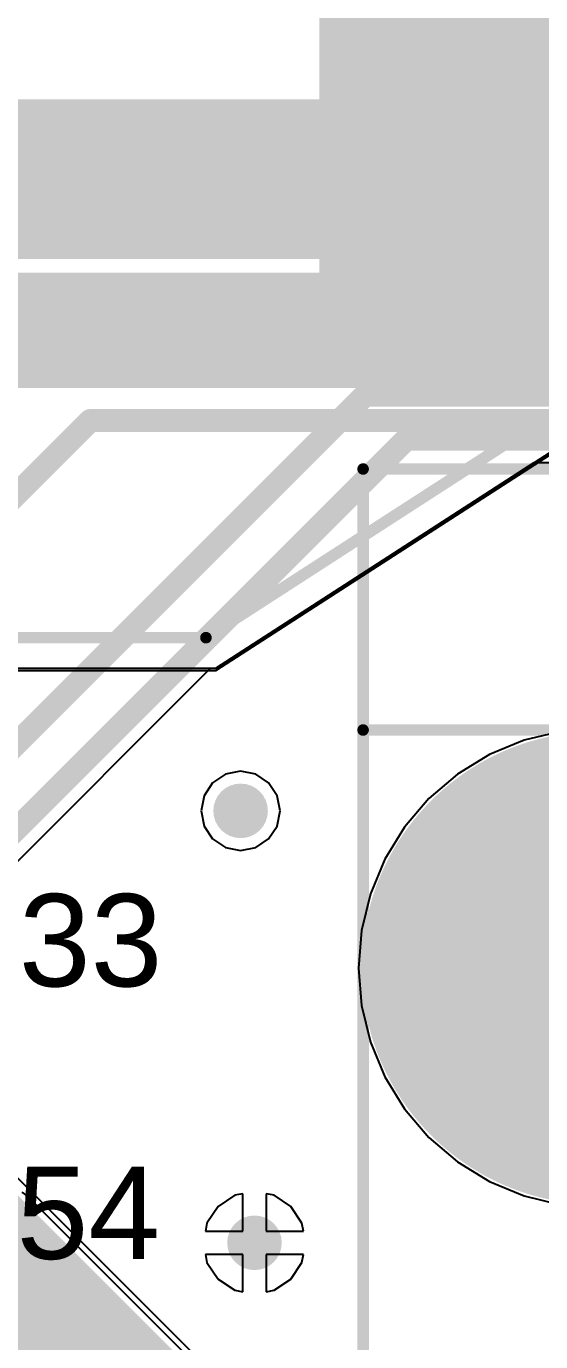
# Model space of a CAD drawing. Header units: millimetres. Extents: x -0.25 to 4.68, y -0.29 to 2.93.
# Drawn here: x 1.38 to 1.603, y 1.899 to 2.469 of the extents above; entities that cross this region are included whole.
import ezdxf

# ---------------------------------------------------------------- set-up
doc = ezdxf.new("R2010")
doc.units = ezdxf.units.MM
doc.header["$MEASUREMENT"] = 0
for name, color, linetype in [('BottomLayer', 5, 'Continuous'), ('BottomSolder', 6, 'Continuous'), ('Mechanical1', 6, 'Continuous'), ('MultiLayer', 9, 'Continuous'), ('PadHoleLayer', 156, 'Continuous'), ('TopLayer', 1, 'Continuous'), ('TopOverlay', 2, 'Continuous'), ('TopPaste', 8, 'Continuous'), ('TopSolder', 216, 'Continuous'), ('ViaHoleLayer', 16, 'Continuous')]:
    doc.layers.add(name, color=color, linetype=linetype)
doc.styles.add('Arial', font='', dxfattribs={"height": 0.2})
doc.styles.get('Arial').set_extended_font_data('Arial')

# ---------------------------------------------------------------- blocks, each defined once
blk = doc.blocks.new('ZIO_101954_12')
at = {"layer": 'TopOverlay', "const_width": 0.005}
for points in [[(-0.719, 0.057), (0.719, 0.057)], [(-0.719, -1.74), (-0.719, 0.057)]]:
    blk.add_lwpolyline(points, dxfattribs=at)
at = {"layer": 'TopOverlay', "const_width": 0.0025}
blk.add_lwpolyline([(-0.72025, 0.057, 1), (-0.71775, 0.057, 1)], format="xyb", close=True, dxfattribs=at)
blk.add_lwpolyline([(-0.72025, 0.057, 1), (-0.71775, 0.057, 1)], format="xyb", close=True, dxfattribs=at)
blk = doc.blocks.new('ZIO_101954_112')
at = {"layer": 'Mechanical1', "const_width": 0.005}
for points in [[(-0.719, -1.74), (-0.719, 0.057)], [(-0.719, 0.057), (0.719, 0.057)]]:
    blk.add_lwpolyline(points, dxfattribs=at)
at = {"layer": 'Mechanical1', "const_width": 0.0025}
blk.add_lwpolyline([(-0.72025, 0.057, 1), (-0.71775, 0.057, 1)], format="xyb", close=True, dxfattribs=at)
blk.add_lwpolyline([(-0.72025, 0.057, 1), (-0.71775, 0.057, 1)], format="xyb", close=True, dxfattribs=at)
blk = doc.blocks.new('SSL0804T_220M_N_116')
at = {"layer": 'TopLayer'}
for points in [[(-0.26004, 0.05492), (-0.14508, 0.05492), (-0.14508, -0.05492), (-0.26004, -0.05492)], [(0.14508, 0.05492), (0.26004, 0.05492), (0.26004, -0.05492), (0.14508, -0.05492)]]:
    blk.add_hatch(color=1, dxfattribs=at).paths.add_polyline_path(points)
at = {"layer": 'TopPaste'}
for points in [[(-0.26004, 0.05492), (-0.14508, 0.05492), (-0.14508, -0.05492), (-0.26004, -0.05492)], [(0.14508, 0.05492), (0.26004, 0.05492), (0.26004, -0.05492), (0.14508, -0.05492)]]:
    blk.add_hatch(color=8, dxfattribs=at).paths.add_polyline_path(points)
at = {"layer": 'TopSolder'}
for points in [[(-0.26404, 0.05892), (-0.14108, 0.05892), (-0.14108, -0.05892), (-0.26404, -0.05892)], [(0.14108, 0.05892), (0.26404, 0.05892), (0.26404, -0.05892), (0.14108, -0.05892)]]:
    blk.add_hatch(color=216, dxfattribs=at).paths.add_polyline_path(points)
at = {"layer": 'TopOverlay', "const_width": 0.005}
for points in [[(-0.065, 0.18504), (-0.24684, 0.06747)], [(0.065, 0.18504), (-0.065, 0.18504)], [(0.24684, 0.06747), (0.065, 0.18504)], [(-0.065, -0.18504), (-0.24684, -0.06747)], [(0.24684, -0.06747), (0.065, -0.18504)], [(0.065, -0.18504), (-0.065, -0.18504)]]:
    blk.add_lwpolyline(points, dxfattribs=at)
at = {"layer": 'TopOverlay', "const_width": 0.0025}
for points in [[(-0.06625, 0.18504, 1), (-0.06375, 0.18504, 1)], [(-0.06625, 0.18504, 1), (-0.06375, 0.18504, 1)], [(0.06375, 0.18504, 1), (0.06625, 0.18504, 1)], [(0.06375, 0.18504, 1), (0.06625, 0.18504, 1)], [(-0.24809, 0.06747, 1), (-0.24559, 0.06747, 1)], [(0.24559, 0.06747, 1), (0.24809, 0.06747, 1)], [(-0.24809, -0.06747, 1), (-0.24559, -0.06747, 1)], [(0.24559, -0.06747, 1), (0.24809, -0.06747, 1)], [(-0.06625, -0.18504, 1), (-0.06375, -0.18504, 1)], [(-0.06625, -0.18504, 1), (-0.06375, -0.18504, 1)], [(0.06375, -0.18504, 1), (0.06625, -0.18504, 1)], [(0.06375, -0.18504, 1), (0.06625, -0.18504, 1)]]:
    blk.add_lwpolyline(points, format="xyb", close=True, dxfattribs=at)

msp = doc.modelspace()

# ---------------------------------------------------------------- hatches: boundary and pattern name
at = {"layer": 'BottomLayer'}
msp.add_hatch(color=5, dxfattribs=at).paths.add_polyline_path([(1.18282, 2.36795), (2.063, 2.36795), (2.063, 2.437), (1.18282, 2.437)])
h = msp.add_hatch(color=5, dxfattribs=at)
edge = h.paths.add_edge_path()
edge.add_arc((1.62782, 2.06095), 0.09843, 0, 360)
h = msp.add_hatch(color=5, dxfattribs=at)
edge = h.paths.add_edge_path()
edge.add_arc((1.473, 2.129), 0.01181, 0, 360)
h = msp.add_hatch(color=5, dxfattribs=at)
edge = h.paths.add_edge_path()
edge.add_arc((1.479, 1.942), 0.01181, 0, 360)
at = {"layer": 'BottomSolder'}
h = msp.add_hatch(color=6, dxfattribs=at)
edge = h.paths.add_edge_path()
edge.add_arc((1.62782, 2.06095), 0.10243, 0, 360)
h = msp.add_hatch(color=6, dxfattribs=at)
edge = h.paths.add_edge_path()
edge.add_arc((1.473, 2.129), 0.00591, 0, 360)
h = msp.add_hatch(color=6, dxfattribs=at)
edge = h.paths.add_edge_path()
edge.add_arc((1.479, 1.942), 0.00591, 0, 360)
at = {"layer": 'MultiLayer'}
h = msp.add_hatch(color=9, dxfattribs=at)
edge = h.paths.add_edge_path()
edge.add_arc((1.62782, 2.06095), 0.09843, 0, 360)
at = {"layer": 'PadHoleLayer'}
h = msp.add_hatch(color=156, dxfattribs=at)
edge = h.paths.add_edge_path()
edge.add_arc((1.62782, 2.06095), 0.06102, 0, 360)
at = {"layer": 'TopLayer'}
msp.add_hatch(color=1, dxfattribs=at).paths.add_polyline_path([(1.507, 2.335), (1.764, 2.335), (1.764, 2.492), (1.507, 2.492)])
h = msp.add_hatch(color=1, dxfattribs=at)
edge = h.paths.add_edge_path()
edge.add_arc((1.62782, 2.06095), 0.09843, 0, 360)
h = msp.add_hatch(color=1, dxfattribs=at)
edge = h.paths.add_edge_path()
edge.add_arc((1.473, 2.129), 0.01181, 0, 360)
h = msp.add_hatch(color=1, dxfattribs=at)
edge = h.paths.add_edge_path()
edge.add_arc((1.479, 1.942), 0.01181, 0, 360)
at = {"layer": 'TopSolder'}
h = msp.add_hatch(color=216, dxfattribs=at)
edge = h.paths.add_edge_path()
edge.add_arc((1.62782, 2.06095), 0.10243, 0, 360)
h = msp.add_hatch(color=216, dxfattribs=at)
edge = h.paths.add_edge_path()
edge.add_arc((1.473, 2.129), 0.00591, 0, 360)
h = msp.add_hatch(color=216, dxfattribs=at)
edge = h.paths.add_edge_path()
edge.add_arc((1.479, 1.942), 0.00591, 0, 360)
at = {"layer": 'ViaHoleLayer'}
h = msp.add_hatch(color=16, dxfattribs=at)
edge = h.paths.add_edge_path()
edge.add_arc((1.473, 2.129), 0.00591, 0, 360)
h = msp.add_hatch(color=16, dxfattribs=at)
edge = h.paths.add_edge_path()
edge.add_arc((1.479, 1.942), 0.00591, 0, 360)

# ---------------------------------------------------------------- linework, layer by layer
at = {"layer": 'BottomLayer'}
for p, q in [((1.46229, 2.19071), (1.66846, 2.32402)), ((1.46229, 2.19071), (1.6, 2.27975)), ((1.6, 2.27975), (1.81108, 2.27975)), ((1.30947, 2.04018), (1.46001, 2.19071)), ((1.32523, 2.19071), (1.46229, 2.19071)), ((1.46001, 2.19071), (1.46229, 2.19071)), ((1.59576, 2.15962), (1.58072, 2.15339)), ((1.61159, 2.16342), (1.59576, 2.15962)), ((1.58072, 2.15339), (1.56684, 2.14488)), ((1.46644, 2.14484), (1.46088, 2.14112)), ((1.473, 2.14614), (1.46644, 2.14484)), ((1.47956, 2.14484), (1.473, 2.14614)), ((1.48512, 2.14112), (1.47956, 2.14484)), ((1.56684, 2.14488), (1.55446, 2.13431)), ((1.45716, 2.13556), (1.45586, 2.129)), ((1.46088, 2.14112), (1.45716, 2.13556)), ((1.48884, 2.13556), (1.48512, 2.14112)), ((1.49014, 2.129), (1.48884, 2.13556)), ((1.55446, 2.13431), (1.54389, 2.12193)), ((1.45586, 2.129), (1.45716, 2.12244)), ((1.48884, 2.12244), (1.49014, 2.129)), ((1.45716, 2.12244), (1.46088, 2.11688)), ((1.48512, 2.11688), (1.48884, 2.12244)), ((1.54389, 2.12193), (1.53539, 2.10805)), ((1.46088, 2.11688), (1.46644, 2.11316)), ((1.46644, 2.11316), (1.473, 2.11186)), ((1.473, 2.11186), (1.47956, 2.11316)), ((1.47956, 2.11316), (1.48512, 2.11688)), ((1.53539, 2.10805), (1.52916, 2.09301)), ((1.52916, 2.09301), (1.52535, 2.07718)), ((1.52535, 2.07718), (1.52408, 2.06095)), ((1.52408, 2.06095), (1.52535, 2.04472)), ((1.52535, 2.04472), (1.52916, 2.02889)), ((1.52916, 2.02889), (1.53539, 2.01385)), ((1.5894, 1.75717), (1.32123, 2.02533)), ((1.53539, 2.01385), (1.54389, 1.99997)), ((1.54389, 1.99997), (1.55446, 1.98759)), ((1.55446, 1.98759), (1.56684, 1.97702)), ((1.56684, 1.97702), (1.58072, 1.96851)), ((1.58072, 1.96851), (1.59576, 1.96228)), ((1.47049, 1.96255), (1.46328, 1.95772)), ((1.474, 1.96324), (1.47049, 1.96255)), ((1.474, 1.947), (1.474, 1.96324)), ((1.48751, 1.96255), (1.484, 1.96324)), ((1.484, 1.96324), (1.484, 1.947)), ((1.49472, 1.95772), (1.48751, 1.96255)), ((1.59576, 1.96228), (1.61159, 1.95848)), ((1.46328, 1.95772), (1.45845, 1.95051)), ((1.49955, 1.95051), (1.49472, 1.95772)), ((1.45845, 1.95051), (1.45776, 1.947)), ((1.50024, 1.947), (1.49955, 1.95051)), ((1.45776, 1.947), (1.474, 1.947)), ((1.484, 1.947), (1.50024, 1.947)), ((1.474, 1.937), (1.45776, 1.937)), ((1.45776, 1.937), (1.45845, 1.93349)), ((1.474, 1.92076), (1.474, 1.937)), ((1.50024, 1.937), (1.484, 1.937)), ((1.484, 1.937), (1.484, 1.92076)), ((1.49955, 1.93349), (1.50024, 1.937)), ((1.45845, 1.93349), (1.46328, 1.92628)), ((1.49472, 1.92628), (1.49955, 1.93349)), ((1.46328, 1.92628), (1.47049, 1.92145)), ((1.48751, 1.92145), (1.49472, 1.92628)), ((1.47049, 1.92145), (1.474, 1.92076)), ((1.484, 1.92076), (1.48751, 1.92145))]:
    msp.add_line(p, q, dxfattribs=at)
for points, const_width in [([(1.2563, 2.34195), (2.29995, 2.34195)], 0.04), ([(1.28982, 2.07195), (1.52682, 2.30895)], 0.01), ([(1.52682, 2.30895), (2.17805, 2.30895)], 0.01), ([(1.30182, 2.04695), (1.54482, 2.28995)], 0.01), ([(1.54482, 2.28995), (2.08914, 2.28995)], 0.01), ([(1.29582, 2.00795), (1.568, 1.73577)], 0.05)]:
    msp.add_lwpolyline(points, dxfattribs=dict(at, const_width=const_width))
at = {"layer": 'BottomLayer', "const_width": 0.005}
for points in [[(1.52432, 2.30895, 1), (1.52932, 2.30895, 1)], [(1.52432, 2.30895, 1), (1.52932, 2.30895, 1)], [(1.54232, 2.28995, 1), (1.54732, 2.28995, 1)], [(1.54232, 2.28995, 1), (1.54732, 2.28995, 1)]]:
    msp.add_lwpolyline(points, format="xyb", close=True, dxfattribs=at)
at = {"layer": 'TopLayer'}
for p, q in [((1.46229, 2.18971), (1.66846, 2.32302)), ((1.46229, 2.18971), (1.61392, 2.28775)), ((1.32523, 2.18971), (1.46229, 2.18971)), ((1.36972, 2.18971), (1.46229, 2.18971)), ((1.59576, 2.15962), (1.58072, 2.15339)), ((1.61159, 2.16342), (1.59576, 2.15962)), ((1.58072, 2.15339), (1.56684, 2.14488)), ((1.46644, 2.14484), (1.46088, 2.14112)), ((1.473, 2.14614), (1.46644, 2.14484)), ((1.47956, 2.14484), (1.473, 2.14614)), ((1.48512, 2.14112), (1.47956, 2.14484)), ((1.56684, 2.14488), (1.55446, 2.13431)), ((1.45716, 2.13556), (1.45586, 2.129)), ((1.46088, 2.14112), (1.45716, 2.13556)), ((1.48884, 2.13556), (1.48512, 2.14112)), ((1.49014, 2.129), (1.48884, 2.13556)), ((1.55446, 2.13431), (1.54389, 2.12193)), ((1.45586, 2.129), (1.45716, 2.12244)), ((1.48884, 2.12244), (1.49014, 2.129)), ((1.45716, 2.12244), (1.46088, 2.11688)), ((1.48512, 2.11688), (1.48884, 2.12244)), ((1.54389, 2.12193), (1.53539, 2.10805)), ((1.46088, 2.11688), (1.46644, 2.11316)), ((1.46644, 2.11316), (1.473, 2.11186)), ((1.473, 2.11186), (1.47956, 2.11316)), ((1.47956, 2.11316), (1.48512, 2.11688)), ((1.53539, 2.10805), (1.52916, 2.09301)), ((1.52916, 2.09301), (1.52535, 2.07718)), ((1.52535, 2.07718), (1.52408, 2.06095)), ((1.52408, 2.06095), (1.52535, 2.04472)), ((1.52535, 2.04472), (1.52916, 2.02889)), ((1.52916, 2.02889), (1.53539, 2.01385)), ((1.53539, 2.01385), (1.54389, 1.99997)), ((1.54389, 1.99997), (1.55446, 1.98759)), ((1.55446, 1.98759), (1.56684, 1.97702)), ((1.56684, 1.97702), (1.58072, 1.96851)), ((1.58072, 1.96851), (1.59576, 1.96228)), ((1.38054, 1.96254), (1.37846, 1.96392)), ((1.48076, 1.86231), (1.38054, 1.96254)), ((1.47049, 1.96255), (1.46328, 1.95772)), ((1.474, 1.96324), (1.47049, 1.96255)), ((1.474, 1.947), (1.474, 1.96324)), ((1.48751, 1.96255), (1.484, 1.96324)), ((1.484, 1.96324), (1.484, 1.947)), ((1.49472, 1.95772), (1.48751, 1.96255)), ((1.59576, 1.96228), (1.61159, 1.95848)), ((1.46328, 1.95772), (1.45845, 1.95051)), ((1.49955, 1.95051), (1.49472, 1.95772)), ((1.45845, 1.95051), (1.45776, 1.947)), ((1.50024, 1.947), (1.49955, 1.95051)), ((1.45776, 1.947), (1.474, 1.947)), ((1.484, 1.947), (1.50024, 1.947)), ((1.474, 1.937), (1.45776, 1.937)), ((1.45776, 1.937), (1.45845, 1.93349)), ((1.474, 1.92076), (1.474, 1.937)), ((1.50024, 1.937), (1.484, 1.937)), ((1.484, 1.937), (1.484, 1.92076)), ((1.49955, 1.93349), (1.50024, 1.937)), ((1.45845, 1.93349), (1.46328, 1.92628)), ((1.49472, 1.92628), (1.49955, 1.93349)), ((1.46328, 1.92628), (1.47049, 1.92145)), ((1.48751, 1.92145), (1.49472, 1.92628)), ((1.47049, 1.92145), (1.474, 1.92076)), ((1.484, 1.92076), (1.48751, 1.92145))]:
    msp.add_line(p, q, dxfattribs=at)
for points, const_width in [([(1.316, 2.317), (1.737, 2.317)], 0.01), ([(1.35282, 2.24282), (1.40795, 2.29795)], 0.01), ([(1.40795, 2.29795), (1.71905, 2.29795)], 0.01), ([(1.369, 1.951), (1.474, 1.846)], 0.022), ([(1.37205, 1.91395), (1.516, 1.77)], 0.01)]:
    msp.add_lwpolyline(points, dxfattribs=dict(at, const_width=const_width))
at = {"layer": 'TopLayer', "const_width": 0.005}
msp.add_lwpolyline([(1.40545, 2.29795, 1), (1.41045, 2.29795, 1)], format="xyb", close=True, dxfattribs=at)
msp.add_lwpolyline([(1.40545, 2.29795, 1), (1.41045, 2.29795, 1)], format="xyb", close=True, dxfattribs=at)

# ---------------------------------------------------------------- block references
at = {"rotation": 180}
msp.add_blockref('SSL0804T_220M_N_116', (1.393, 2.389), dxfattribs=at)
for name, p in [('ZIO_101954_112', (2.245, 2.22)), ('ZIO_101954_12', (2.245, 2.107))]:
    msp.add_blockref(name, p)

# ---------------------------------------------------------------- texts
at = {"layer": 'TopOverlay', "style": 'Arial'}
for s, p in [('C33', (1.33668, 2.05301)), ('C54', (1.33568, 1.93501))]:
    msp.add_text(s, height=0.04, dxfattribs=at).set_placement(p)

doc.saveas('drawing.dxf')
